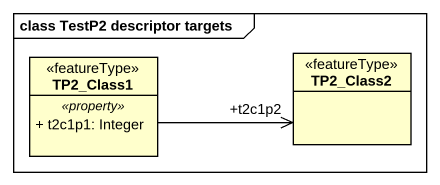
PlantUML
@startuml
mainframe class TestP2 descriptor targets
hide circle
hide empty members
skinparam classAttributeIconSize 0
class TP2_Class1 <<featureType>> {
  .. <<property>> ..
  + t2c1p1: Integer
}
class TP2_Class2 <<featureType>>
TP2_Class1 -right-> "+t2c1p2" TP2_Class2
@enduml
